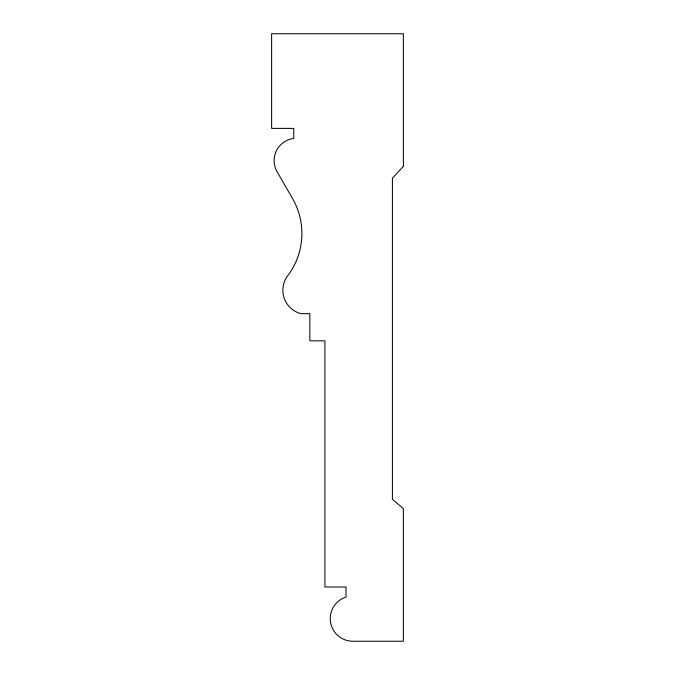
<?xml version="1.0" encoding="UTF-8"?>
<svg xmlns="http://www.w3.org/2000/svg" width="675" height="675" viewBox="0 0 675 675"><rect width="100%" height="100%" fill="white"/><g stroke="black" fill="none" stroke-linecap="round" stroke-linejoin="round"><path stroke-width="1.01" d="M403.372 166.337L392.411 178.175L392.411 499.255L403.372 508.663L403.372 641.25L352.342 641.25A22.629 22.629 0 0 1 346.047 597.054L346.047 586.988L324.928 586.988L324.928 340.841L309.842 340.841L309.842 313.656L300.797 313.656A24.283 24.283 0 0 1 288.723 274.387A70.09 70.09 0 0 0 292.748 198.872L277.214 171.965A22.317 22.317 0 0 1 293.752 138.459L293.752 128.393L271.628 128.393L271.628 33.75L403.372 33.75L403.372 166.337"/></g></svg>
